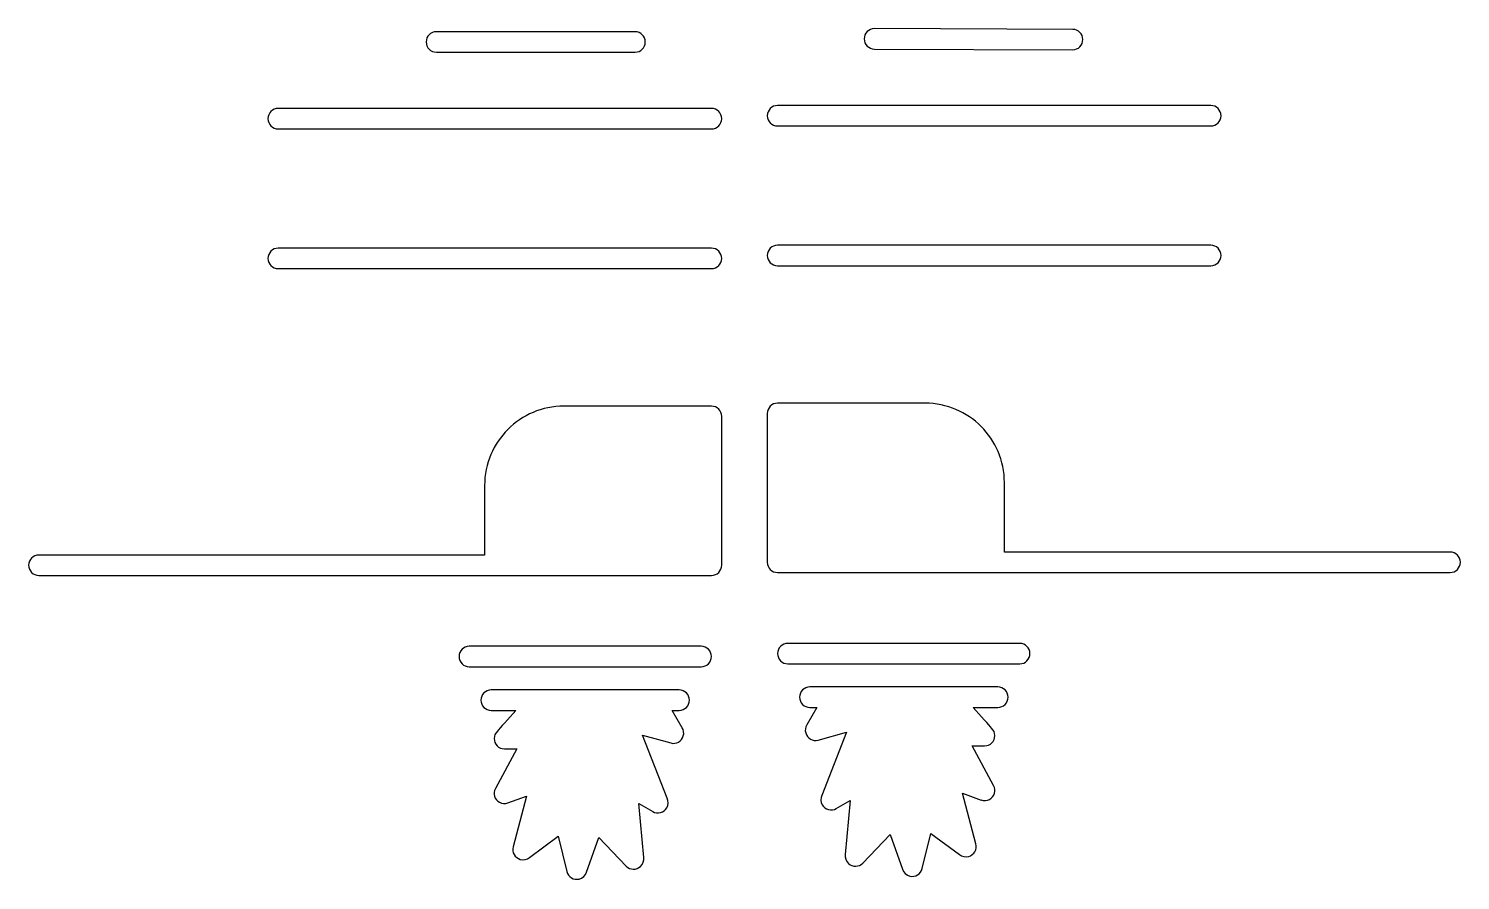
# Model space of a CAD drawing. Header units: centimetres. Extents: x -13.54 to -6.54, y -15 to -10.83.
import ezdxf

# ---------------------------------------------------------------- set-up
doc = ezdxf.new("R2010")
doc.units = ezdxf.units.CM
doc.header["$MEASUREMENT"] = 0
doc.layers.add('Layer 1', color=7, linetype='Continuous')

msp = doc.modelspace()

# ---------------------------------------------------------------- linework, layer by layer
at = {"layer": 'Layer 1', "color": 5}
for points, knots in [([(-9.40284, -10.93437), (-9.43034, -10.93437), (-9.45264, -10.91207), (-9.45264, -10.88457), (-9.45264, -10.88457), (-9.45264, -10.85707), (-9.43034, -10.83477), (-9.40284, -10.83477), (-9.40284, -10.83477), (-9.40284, -10.83477), (-8.43341, -10.83842), (-8.43341, -10.83842), (-8.43341, -10.83842), (-8.40591, -10.83842), (-8.38361, -10.86072), (-8.38361, -10.88822), (-8.38361, -10.88822), (-8.38361, -10.91572), (-8.40591, -10.93802), (-8.43341, -10.93802), (-8.43341, -10.93802), (-8.43341, -10.93802), (-9.40284, -10.93437), (-9.40284, -10.93437)], [0, 0, 0, 0, 0.1428571, 0.1428571, 0.1428571, 0.1428571, 0.2857143, 0.2857143, 0.2857143, 0.2857143, 0.4285714, 0.4285714, 0.4285714, 0.4285714, 0.5714286, 0.5714286, 0.5714286, 0.5714286, 0.7142857, 0.7142857, 0.7142857, 0.7142857, 1, 1, 1, 1]), ([(-11.54394, -10.94991), (-11.57155, -10.94991), (-11.59394, -10.92752), (-11.59394, -10.89991), (-11.59394, -10.89991), (-11.59394, -10.8723), (-11.57155, -10.84991), (-11.54394, -10.84991), (-11.54394, -10.84991), (-11.54394, -10.84991), (-10.57266, -10.84991), (-10.57266, -10.84991), (-10.57266, -10.84991), (-10.54505, -10.84991), (-10.52266, -10.8723), (-10.52266, -10.89991), (-10.52266, -10.89991), (-10.52266, -10.92752), (-10.54505, -10.94991), (-10.57266, -10.94991), (-10.57266, -10.94991), (-10.57266, -10.94991), (-11.54394, -10.94991), (-11.54394, -10.94991)], [0, 0, 0, 0, 0.1428571, 0.1428571, 0.1428571, 0.1428571, 0.2857143, 0.2857143, 0.2857143, 0.2857143, 0.4285714, 0.4285714, 0.4285714, 0.4285714, 0.5714286, 0.5714286, 0.5714286, 0.5714286, 0.7142857, 0.7142857, 0.7142857, 0.7142857, 1, 1, 1, 1]), ([(-12.31745, -11.32498), (-12.34506, -11.32498), (-12.36745, -11.30259), (-12.36745, -11.27498), (-12.36745, -11.27498), (-12.36745, -11.24737), (-12.34506, -11.22498), (-12.31745, -11.22498), (-12.31745, -11.22498), (-12.31745, -11.22498), (-10.19929, -11.22498), (-10.19929, -11.22498), (-10.19929, -11.22498), (-10.17168, -11.22498), (-10.14929, -11.24737), (-10.14929, -11.27498), (-10.14929, -11.27498), (-10.14929, -11.30259), (-10.17168, -11.32498), (-10.19929, -11.32498), (-10.19929, -11.32498), (-10.19929, -11.32498), (-12.31745, -11.32498), (-12.31745, -11.32498)], [0, 0, 0, 0, 0.1428571, 0.1428571, 0.1428571, 0.1428571, 0.2857143, 0.2857143, 0.2857143, 0.2857143, 0.4285714, 0.4285714, 0.4285714, 0.4285714, 0.5714286, 0.5714286, 0.5714286, 0.5714286, 0.7142857, 0.7142857, 0.7142857, 0.7142857, 1, 1, 1, 1]), ([(-7.75795, -11.21057), (-7.73034, -11.21057), (-7.70795, -11.23296), (-7.70795, -11.26057), (-7.70795, -11.26057), (-7.70795, -11.28818), (-7.73034, -11.31057), (-7.75795, -11.31057), (-7.75795, -11.31057), (-7.75795, -11.31057), (-9.87612, -11.31057), (-9.87612, -11.31057), (-9.87612, -11.31057), (-9.90373, -11.31057), (-9.92612, -11.28818), (-9.92612, -11.26057), (-9.92612, -11.26057), (-9.92612, -11.23296), (-9.90373, -11.21057), (-9.87612, -11.21057), (-9.87612, -11.21057), (-9.87612, -11.21057), (-7.75795, -11.21057), (-7.75795, -11.21057)], [0, 0, 0, 0, 0.1428571, 0.1428571, 0.1428571, 0.1428571, 0.2857143, 0.2857143, 0.2857143, 0.2857143, 0.4285714, 0.4285714, 0.4285714, 0.4285714, 0.5714286, 0.5714286, 0.5714286, 0.5714286, 0.7142857, 0.7142857, 0.7142857, 0.7142857, 1, 1, 1, 1]), ([(-7.75795, -11.89373), (-7.73034, -11.89373), (-7.70795, -11.91612), (-7.70795, -11.94373), (-7.70795, -11.94373), (-7.70795, -11.97134), (-7.73034, -11.99373), (-7.75795, -11.99373), (-7.75795, -11.99373), (-7.75795, -11.99373), (-9.87619, -11.99373), (-9.87619, -11.99373), (-9.87619, -11.99373), (-9.9038, -11.99373), (-9.92619, -11.97134), (-9.92619, -11.94373), (-9.92619, -11.94373), (-9.92619, -11.91612), (-9.9038, -11.89373), (-9.87619, -11.89373), (-9.87619, -11.89373), (-9.87619, -11.89373), (-7.75795, -11.89373), (-7.75795, -11.89373)], [0, 0, 0, 0, 0.1428571, 0.1428571, 0.1428571, 0.1428571, 0.2857143, 0.2857143, 0.2857143, 0.2857143, 0.4285714, 0.4285714, 0.4285714, 0.4285714, 0.5714286, 0.5714286, 0.5714286, 0.5714286, 0.7142857, 0.7142857, 0.7142857, 0.7142857, 1, 1, 1, 1]), ([(-12.31745, -12.00814), (-12.34506, -12.00814), (-12.36745, -11.98575), (-12.36745, -11.95814), (-12.36745, -11.95814), (-12.36745, -11.93053), (-12.34506, -11.90814), (-12.31745, -11.90814), (-12.31745, -11.90814), (-12.31745, -11.90814), (-10.19922, -11.90814), (-10.19922, -11.90814), (-10.19922, -11.90814), (-10.17161, -11.90814), (-10.14922, -11.93053), (-10.14922, -11.95814), (-10.14922, -11.95814), (-10.14922, -11.98575), (-10.17161, -12.00814), (-10.19922, -12.00814), (-10.19922, -12.00814), (-10.19922, -12.00814), (-12.31745, -12.00814), (-12.31745, -12.00814)], [0, 0, 0, 0, 0.1428571, 0.1428571, 0.1428571, 0.1428571, 0.2857143, 0.2857143, 0.2857143, 0.2857143, 0.4285714, 0.4285714, 0.4285714, 0.4285714, 0.5714286, 0.5714286, 0.5714286, 0.5714286, 0.7142857, 0.7142857, 0.7142857, 0.7142857, 1, 1, 1, 1]), ([(-8.76706, -13.05384), (-8.76706, -13.05384), (-8.76706, -13.39412), (-8.76706, -13.39412), (-8.76706, -13.39412), (-8.76706, -13.39412), (-6.58795, -13.39409), (-6.58795, -13.39409), (-6.58795, -13.39409), (-6.56045, -13.39409), (-6.53815, -13.41639), (-6.53815, -13.44389), (-6.53815, -13.44389), (-6.53815, -13.47139), (-6.56045, -13.49369), (-6.58795, -13.49369), (-6.58795, -13.49369), (-6.58795, -13.49369), (-8.81264, -13.49372), (-8.81264, -13.49372), (-8.81264, -13.49372), (-8.81409, -13.49384), (-8.81557, -13.49392), (-8.81706, -13.49392), (-8.81706, -13.49392), (-8.81706, -13.49392), (-9.8761, -13.49392), (-9.8761, -13.49392), (-9.8761, -13.49392), (-9.90371, -13.49392), (-9.9261, -13.47153), (-9.9261, -13.44392), (-9.9261, -13.44392), (-9.9261, -13.44392), (-9.9261, -12.71605), (-9.9261, -12.71605), (-9.9261, -12.71605), (-9.9261, -12.68844), (-9.90371, -12.66605), (-9.8761, -12.66605), (-9.8761, -12.66605), (-9.8761, -12.66605), (-9.15481, -12.66605), (-9.15481, -12.66605), (-9.15481, -12.66605), (-9.04776, -12.66605), (-8.9508, -12.70947), (-8.88064, -12.77964), (-8.88064, -12.77964), (-8.81048, -12.84981), (-8.76706, -12.94678), (-8.76706, -13.05384)], [0, 0, 0, 0, 0.0714286, 0.0714286, 0.0714286, 0.0714286, 0.1428571, 0.1428571, 0.1428571, 0.1428571, 0.2142857, 0.2142857, 0.2142857, 0.2142857, 0.2857143, 0.2857143, 0.2857143, 0.2857143, 0.3571429, 0.3571429, 0.3571429, 0.3571429, 0.4285714, 0.4285714, 0.4285714, 0.4285714, 0.5, 0.5, 0.5, 0.5, 0.5714286, 0.5714286, 0.5714286, 0.5714286, 0.6428571, 0.6428571, 0.6428571, 0.6428571, 0.7142857, 0.7142857, 0.7142857, 0.7142857, 0.7857143, 0.7857143, 0.7857143, 0.7857143, 0.8571429, 0.8571429, 0.8571429, 0.8571429, 1, 1, 1, 1]), ([(-10.14929, -12.73048), (-10.14929, -12.73048), (-10.14929, -13.45834), (-10.14929, -13.45834), (-10.14929, -13.45834), (-10.14929, -13.48595), (-10.17168, -13.50834), (-10.19929, -13.50834), (-10.19929, -13.50834), (-10.19929, -13.50834), (-11.25834, -13.50834), (-11.25834, -13.50834), (-11.25834, -13.50834), (-11.25983, -13.50834), (-11.26131, -13.50826), (-11.26276, -13.50814), (-11.26276, -13.50814), (-11.26276, -13.50814), (-13.48744, -13.50811), (-13.48744, -13.50811), (-13.48744, -13.50811), (-13.51494, -13.50811), (-13.53724, -13.48581), (-13.53724, -13.45831), (-13.53724, -13.45831), (-13.53724, -13.43081), (-13.51494, -13.40851), (-13.48744, -13.40851), (-13.48744, -13.40851), (-13.48744, -13.40851), (-11.30834, -13.40854), (-11.30834, -13.40854), (-11.30834, -13.40854), (-11.30834, -13.40854), (-11.30834, -13.06826), (-11.30834, -13.06826), (-11.30834, -13.06826), (-11.30834, -12.9612), (-11.26492, -12.86423), (-11.19476, -12.79406), (-11.19476, -12.79406), (-11.12459, -12.7239), (-11.02764, -12.68048), (-10.92057, -12.68048), (-10.92057, -12.68048), (-10.92057, -12.68048), (-10.19929, -12.68048), (-10.19929, -12.68048), (-10.19929, -12.68048), (-10.17168, -12.68048), (-10.14929, -12.70287), (-10.14929, -12.73048)], [0, 0, 0, 0, 0.0714286, 0.0714286, 0.0714286, 0.0714286, 0.1428571, 0.1428571, 0.1428571, 0.1428571, 0.2142857, 0.2142857, 0.2142857, 0.2142857, 0.2857143, 0.2857143, 0.2857143, 0.2857143, 0.3571429, 0.3571429, 0.3571429, 0.3571429, 0.4285714, 0.4285714, 0.4285714, 0.4285714, 0.5, 0.5, 0.5, 0.5, 0.5714286, 0.5714286, 0.5714286, 0.5714286, 0.6428571, 0.6428571, 0.6428571, 0.6428571, 0.7142857, 0.7142857, 0.7142857, 0.7142857, 0.7857143, 0.7857143, 0.7857143, 0.7857143, 0.8571429, 0.8571429, 0.8571429, 0.8571429, 1, 1, 1, 1]), ([(-11.38308, -13.95467), (-11.41069, -13.95467), (-11.43308, -13.93228), (-11.43308, -13.90467), (-11.43308, -13.90467), (-11.43308, -13.87706), (-11.41069, -13.85467), (-11.38308, -13.85467), (-11.38308, -13.85467), (-11.38308, -13.85467), (-10.24923, -13.85467), (-10.24923, -13.85467), (-10.24923, -13.85467), (-10.22162, -13.85467), (-10.19923, -13.87706), (-10.19923, -13.90467), (-10.19923, -13.90467), (-10.19923, -13.93228), (-10.22162, -13.95467), (-10.24923, -13.95467), (-10.24923, -13.95467), (-10.24923, -13.95467), (-11.38308, -13.95467), (-11.38308, -13.95467)], [0, 0, 0, 0, 0.1428571, 0.1428571, 0.1428571, 0.1428571, 0.2857143, 0.2857143, 0.2857143, 0.2857143, 0.4285714, 0.4285714, 0.4285714, 0.4285714, 0.5714286, 0.5714286, 0.5714286, 0.5714286, 0.7142857, 0.7142857, 0.7142857, 0.7142857, 1, 1, 1, 1]), ([(-8.69231, -13.84025), (-8.6647, -13.84025), (-8.64231, -13.86264), (-8.64231, -13.89025), (-8.64231, -13.89025), (-8.64231, -13.91786), (-8.6647, -13.94025), (-8.69231, -13.94025), (-8.69231, -13.94025), (-8.69231, -13.94025), (-9.82617, -13.94025), (-9.82617, -13.94025), (-9.82617, -13.94025), (-9.85378, -13.94025), (-9.87617, -13.91786), (-9.87617, -13.89025), (-9.87617, -13.89025), (-9.87617, -13.86264), (-9.85378, -13.84025), (-9.82617, -13.84025), (-9.82617, -13.84025), (-9.82617, -13.84025), (-8.69231, -13.84025), (-8.69231, -13.84025)], [0, 0, 0, 0, 0.1428571, 0.1428571, 0.1428571, 0.1428571, 0.2857143, 0.2857143, 0.2857143, 0.2857143, 0.4285714, 0.4285714, 0.4285714, 0.4285714, 0.5714286, 0.5714286, 0.5714286, 0.5714286, 0.7142857, 0.7142857, 0.7142857, 0.7142857, 1, 1, 1, 1]), ([(-11.27635, -14.16804), (-11.30396, -14.16804), (-11.32635, -14.14565), (-11.32635, -14.11804), (-11.32635, -14.11804), (-11.32635, -14.09043), (-11.30396, -14.06804), (-11.27635, -14.06804), (-11.27635, -14.06804), (-11.27635, -14.06804), (-10.35678, -14.06804), (-10.35678, -14.06804), (-10.35678, -14.06804), (-10.32917, -14.06804), (-10.30678, -14.09043), (-10.30678, -14.11804), (-10.30678, -14.11804), (-10.30678, -14.14565), (-10.32917, -14.16804), (-10.35678, -14.16804), (-10.35678, -14.16804), (-10.35678, -14.16804), (-10.39203, -14.16804), (-10.39203, -14.16804), (-10.39203, -14.16804), (-10.39203, -14.16804), (-10.34243, -14.25307), (-10.34243, -14.25307), (-10.34243, -14.25307), (-10.33532, -14.26454), (-10.33285, -14.27884), (-10.33678, -14.29285), (-10.33678, -14.29285), (-10.34422, -14.31938), (-10.37178, -14.33486), (-10.39831, -14.32742), (-10.39831, -14.32742), (-10.39831, -14.32742), (-10.53686, -14.2884), (-10.53686, -14.2884), (-10.53686, -14.2884), (-10.53686, -14.2884), (-10.41618, -14.59795), (-10.41618, -14.59795), (-10.41618, -14.59795), (-10.40951, -14.61218), (-10.40963, -14.62932), (-10.41802, -14.64399), (-10.41802, -14.64399), (-10.43171, -14.66793), (-10.46224, -14.67624), (-10.48618, -14.66255), (-10.48618, -14.66255), (-10.48618, -14.66255), (-10.55472, -14.62332), (-10.55472, -14.62332), (-10.55472, -14.62332), (-10.55472, -14.62332), (-10.53058, -14.88764), (-10.53058, -14.88764), (-10.53058, -14.88764), (-10.52844, -14.90301), (-10.53349, -14.91915), (-10.54559, -14.93066), (-10.54559, -14.93066), (-10.56554, -14.94964), (-10.59712, -14.94886), (-10.6161, -14.92891), (-10.6161, -14.92891), (-10.6161, -14.92891), (-10.749, -14.78901), (-10.749, -14.78901), (-10.749, -14.78901), (-10.749, -14.78901), (-10.81026, -14.95915), (-10.81026, -14.95915), (-10.81026, -14.95915), (-10.81536, -14.97522), (-10.82848, -14.98833), (-10.84606, -14.99258), (-10.84606, -14.99258), (-10.87281, -14.99905), (-10.89975, -14.98261), (-10.90622, -14.95586), (-10.90622, -14.95586), (-10.90622, -14.95586), (-10.94809, -14.78373), (-10.94809, -14.78373), (-10.94809, -14.78373), (-10.94809, -14.78373), (-11.08944, -14.88715), (-11.08944, -14.88715), (-11.08944, -14.88715), (-11.10141, -14.89676), (-11.11764, -14.90073), (-11.13361, -14.89647), (-11.13361, -14.89647), (-11.16025, -14.88936), (-11.17607, -14.86198), (-11.16896, -14.83534), (-11.16896, -14.83534), (-11.16896, -14.83534), (-11.10269, -14.58716), (-11.10269, -14.58716), (-11.10269, -14.58716), (-11.10269, -14.58716), (-11.19467, -14.6206), (-11.19467, -14.6206), (-11.19467, -14.6206), (-11.19467, -14.6206), (-11.19469, -14.62055), (-11.19469, -14.62055), (-11.19469, -14.62055), (-11.20763, -14.62523), (-11.22245, -14.62457), (-11.23549, -14.61747), (-11.23549, -14.61747), (-11.25965, -14.60431), (-11.26857, -14.57405), (-11.25541, -14.54989), (-11.25541, -14.54989), (-11.25541, -14.54989), (-11.15, -14.35583), (-11.15, -14.35583), (-11.15, -14.35583), (-11.15, -14.35583), (-11.21166, -14.35583), (-11.21166, -14.35583), (-11.21166, -14.35583), (-11.23927, -14.35583), (-11.26166, -14.33344), (-11.26166, -14.30583), (-11.26166, -14.30583), (-11.26166, -14.29149), (-11.25563, -14.27856), (-11.24596, -14.26945), (-11.24596, -14.26945), (-11.23442, -14.25649), (-11.19155, -14.2084), (-11.15539, -14.16804), (-11.15539, -14.16804), (-11.15539, -14.16804), (-11.27635, -14.16804), (-11.27635, -14.16804)], [0, 0, 0, 0, 0.027027, 0.027027, 0.027027, 0.027027, 0.0540541, 0.0540541, 0.0540541, 0.0540541, 0.0810811, 0.0810811, 0.0810811, 0.0810811, 0.1081081, 0.1081081, 0.1081081, 0.1081081, 0.1351351, 0.1351351, 0.1351351, 0.1351351, 0.1621622, 0.1621622, 0.1621622, 0.1621622, 0.1891892, 0.1891892, 0.1891892, 0.1891892, 0.2162162, 0.2162162, 0.2162162, 0.2162162, 0.2432432, 0.2432432, 0.2432432, 0.2432432, 0.2702703, 0.2702703, 0.2702703, 0.2702703, 0.2972973, 0.2972973, 0.2972973, 0.2972973, 0.3243243, 0.3243243, 0.3243243, 0.3243243, 0.3513514, 0.3513514, 0.3513514, 0.3513514, 0.3783784, 0.3783784, 0.3783784, 0.3783784, 0.4054054, 0.4054054, 0.4054054, 0.4054054, 0.4324324, 0.4324324, 0.4324324, 0.4324324, 0.4594595, 0.4594595, 0.4594595, 0.4594595, 0.4864865, 0.4864865, 0.4864865, 0.4864865, 0.5135135, 0.5135135, 0.5135135, 0.5135135, 0.5405405, 0.5405405, 0.5405405, 0.5405405, 0.5675676, 0.5675676, 0.5675676, 0.5675676, 0.5945946, 0.5945946, 0.5945946, 0.5945946, 0.6216216, 0.6216216, 0.6216216, 0.6216216, 0.6486486, 0.6486486, 0.6486486, 0.6486486, 0.6756757, 0.6756757, 0.6756757, 0.6756757, 0.7027027, 0.7027027, 0.7027027, 0.7027027, 0.7297297, 0.7297297, 0.7297297, 0.7297297, 0.7567568, 0.7567568, 0.7567568, 0.7567568, 0.7837838, 0.7837838, 0.7837838, 0.7837838, 0.8108108, 0.8108108, 0.8108108, 0.8108108, 0.8378378, 0.8378378, 0.8378378, 0.8378378, 0.8648649, 0.8648649, 0.8648649, 0.8648649, 0.8918919, 0.8918919, 0.8918919, 0.8918919, 0.9189189, 0.9189189, 0.9189189, 0.9189189, 0.9459459, 0.9459459, 0.9459459, 0.9459459, 1, 1, 1, 1]), ([(-9.71864, -14.15362), (-9.74625, -14.15362), (-9.76864, -14.13123), (-9.76864, -14.10362), (-9.76864, -14.10362), (-9.76864, -14.07601), (-9.74625, -14.05362), (-9.71864, -14.05362), (-9.71864, -14.05362), (-9.71864, -14.05362), (-8.79904, -14.05362), (-8.79904, -14.05362), (-8.79904, -14.05362), (-8.77143, -14.05362), (-8.74904, -14.07601), (-8.74904, -14.10362), (-8.74904, -14.10362), (-8.74904, -14.13123), (-8.77143, -14.15362), (-8.79904, -14.15362), (-8.79904, -14.15362), (-8.79904, -14.15362), (-8.92008, -14.15362), (-8.92008, -14.15362), (-8.92008, -14.15362), (-8.88386, -14.194), (-8.84097, -14.24208), (-8.82944, -14.25501), (-8.82944, -14.25501), (-8.81977, -14.26412), (-8.81375, -14.27705), (-8.81375, -14.29138), (-8.81375, -14.29138), (-8.81375, -14.31899), (-8.83614, -14.34138), (-8.86375, -14.34138), (-8.86375, -14.34138), (-8.86375, -14.34138), (-8.92542, -14.34138), (-8.92542, -14.34138), (-8.92542, -14.34138), (-8.92542, -14.34138), (-8.82, -14.53545), (-8.82, -14.53545), (-8.82, -14.53545), (-8.80684, -14.55961), (-8.81576, -14.58987), (-8.83992, -14.60303), (-8.83992, -14.60303), (-8.85296, -14.61013), (-8.86778, -14.61079), (-8.88072, -14.60611), (-8.88072, -14.60611), (-8.88072, -14.60611), (-8.88074, -14.60616), (-8.88074, -14.60616), (-8.88074, -14.60616), (-8.88074, -14.60616), (-8.97271, -14.57271), (-8.97271, -14.57271), (-8.97271, -14.57271), (-8.97271, -14.57271), (-8.90643, -14.82089), (-8.90643, -14.82089), (-8.90643, -14.82089), (-8.89932, -14.84753), (-8.91514, -14.87491), (-8.94178, -14.88202), (-8.94178, -14.88202), (-8.95774, -14.88628), (-8.97398, -14.88231), (-8.98595, -14.8727), (-8.98595, -14.8727), (-8.98595, -14.8727), (-9.12732, -14.76927), (-9.12732, -14.76927), (-9.12732, -14.76927), (-9.12732, -14.76927), (-9.16919, -14.94141), (-9.16919, -14.94141), (-9.16919, -14.94141), (-9.17566, -14.96816), (-9.2026, -14.9846), (-9.22935, -14.97813), (-9.22935, -14.97813), (-9.24693, -14.97388), (-9.26005, -14.96077), (-9.26515, -14.9447), (-9.26515, -14.9447), (-9.26515, -14.9447), (-9.32641, -14.77456), (-9.32641, -14.77456), (-9.32641, -14.77456), (-9.32641, -14.77456), (-9.45931, -14.91446), (-9.45931, -14.91446), (-9.45931, -14.91446), (-9.47829, -14.93441), (-9.50987, -14.93519), (-9.52982, -14.91621), (-9.52982, -14.91621), (-9.54192, -14.9047), (-9.54697, -14.88856), (-9.54483, -14.87319), (-9.54483, -14.87319), (-9.54483, -14.87319), (-9.5207, -14.60892), (-9.5207, -14.60892), (-9.5207, -14.60892), (-9.5207, -14.60892), (-9.58921, -14.64814), (-9.58921, -14.64814), (-9.58921, -14.64814), (-9.61315, -14.66183), (-9.64368, -14.65352), (-9.65737, -14.62958), (-9.65737, -14.62958), (-9.66576, -14.61491), (-9.66589, -14.59777), (-9.65922, -14.58354), (-9.65922, -14.58354), (-9.65922, -14.58354), (-9.53854, -14.27395), (-9.53854, -14.27395), (-9.53854, -14.27395), (-9.53854, -14.27395), (-9.67709, -14.31298), (-9.67709, -14.31298), (-9.67709, -14.31298), (-9.70362, -14.32042), (-9.73118, -14.30494), (-9.73862, -14.27841), (-9.73862, -14.27841), (-9.74255, -14.2644), (-9.74008, -14.2501), (-9.73297, -14.23863), (-9.73297, -14.23863), (-9.73297, -14.23863), (-9.68338, -14.15362), (-9.68338, -14.15362), (-9.68338, -14.15362), (-9.68338, -14.15362), (-9.71864, -14.15362), (-9.71864, -14.15362)], [0, 0, 0, 0, 0.027027, 0.027027, 0.027027, 0.027027, 0.0540541, 0.0540541, 0.0540541, 0.0540541, 0.0810811, 0.0810811, 0.0810811, 0.0810811, 0.1081081, 0.1081081, 0.1081081, 0.1081081, 0.1351351, 0.1351351, 0.1351351, 0.1351351, 0.1621622, 0.1621622, 0.1621622, 0.1621622, 0.1891892, 0.1891892, 0.1891892, 0.1891892, 0.2162162, 0.2162162, 0.2162162, 0.2162162, 0.2432432, 0.2432432, 0.2432432, 0.2432432, 0.2702703, 0.2702703, 0.2702703, 0.2702703, 0.2972973, 0.2972973, 0.2972973, 0.2972973, 0.3243243, 0.3243243, 0.3243243, 0.3243243, 0.3513514, 0.3513514, 0.3513514, 0.3513514, 0.3783784, 0.3783784, 0.3783784, 0.3783784, 0.4054054, 0.4054054, 0.4054054, 0.4054054, 0.4324324, 0.4324324, 0.4324324, 0.4324324, 0.4594595, 0.4594595, 0.4594595, 0.4594595, 0.4864865, 0.4864865, 0.4864865, 0.4864865, 0.5135135, 0.5135135, 0.5135135, 0.5135135, 0.5405405, 0.5405405, 0.5405405, 0.5405405, 0.5675676, 0.5675676, 0.5675676, 0.5675676, 0.5945946, 0.5945946, 0.5945946, 0.5945946, 0.6216216, 0.6216216, 0.6216216, 0.6216216, 0.6486486, 0.6486486, 0.6486486, 0.6486486, 0.6756757, 0.6756757, 0.6756757, 0.6756757, 0.7027027, 0.7027027, 0.7027027, 0.7027027, 0.7297297, 0.7297297, 0.7297297, 0.7297297, 0.7567568, 0.7567568, 0.7567568, 0.7567568, 0.7837838, 0.7837838, 0.7837838, 0.7837838, 0.8108108, 0.8108108, 0.8108108, 0.8108108, 0.8378378, 0.8378378, 0.8378378, 0.8378378, 0.8648649, 0.8648649, 0.8648649, 0.8648649, 0.8918919, 0.8918919, 0.8918919, 0.8918919, 0.9189189, 0.9189189, 0.9189189, 0.9189189, 0.9459459, 0.9459459, 0.9459459, 0.9459459, 1, 1, 1, 1])]:
    msp.add_open_spline(points, degree=3, knots=knots, dxfattribs=at)

doc.saveas('drawing.dxf')
